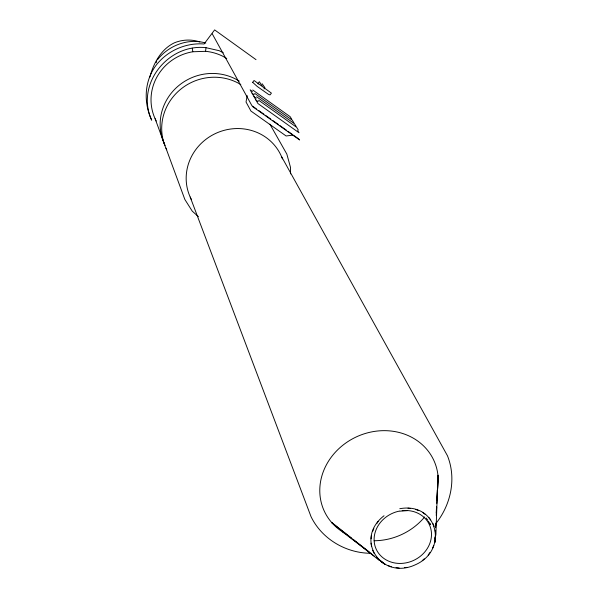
<?xml version="1.0" encoding="UTF-8"?>
<svg xmlns="http://www.w3.org/2000/svg" width="598" height="598" viewBox="0 0 598 598"><rect width="100%" height="100%" fill="white"/><g stroke="black" fill="none" stroke-linecap="round" stroke-linejoin="round"><path stroke-width="0.9" d="M290.486 173.898L290.508 167.418L286.831 154.09L269.9 124.16M435.845 535.33L437.968 475.201L437.415 487.183M434.97 540.652L434.888 542.491L435.165 536.914M435.052 538.805L435.142 536.959M435.643 525.896L435.77 523.13M436.234 512.994L436.533 506.543M436.824 500.085L437.288 489.949M435.636 527.615L435.822 523.893M436.248 515.521L436.667 507.149M436.854 503.434L437.557 489.478A60.368 53.82 -25 0 0 397.057 431.995A60.368 53.82 -25 0 0 325.985 465.61A60.368 53.82 -25 0 0 344.889 533.304M371.104 538.813L371.418 535.659M226.754 58.499A48.842 47.055 -24.7 0 0 205.577 51.323L206.018 47.691L219.294 50.718L223.263 52.818M435.075 541.1L435.508 537.871M247.198 95.643L246.032 102.019L250.958 111.071L286.113 135.978L293.297 135.066M262.066 85.738L259.338 81.732L257.97 83.548L258.209 84.041M149.934 76.94C153.462 63.283 161.116 49.126 174.369 42.824C182.48 39.498 191.51 39.132 199.829 41.95M156.213 62.783L156.631 61.123M372.778 531.166L373.832 528.273M432.533 548.396L433.737 545.369M436.039 523.325C450.982 504.473 456.566 478.43 447.454 455.751L281.471 156.474M376.658 523.713L378.123 521.493M428.168 555.049L429.969 552.47M263.987 88.982L264.921 87.689L262.163 83.757M157.394 59.852C168.472 45.538 188.183 37.809 205.809 43.063M384.028 515.753C353.523 539.314 381.382 580.456 415.139 564.871C449.068 550.302 437.878 501.812 399.8 508.704M422.248 560.655L424.244 558.838M206.018 47.691C168.045 43.333 135.178 84.595 151.69 120.168C143.423 102.55 144.215 81.178 156.048 65.317C167.35 50.733 185.686 42.585 204.082 43.983L214.63 29.9L256.026 59.665M404.592 567.622L407.268 567.353M371.276 553.277C346.421 553.367 321.993 539.284 311.035 516.665L190.201 197.063M400.092 511.14L407.627 510.632M156.235 121.02A48.842 47.055 -24.7 0 1 192.81 51.764L205.577 51.323M396.055 567.637L399.165 568.01M407.986 508.158L410.609 508.547M388.289 565.686L391.331 566.807M415.864 509.496L418.697 510.647M381.576 561.971L384.245 563.817M252.326 106.414L299.598 139.969L299.149 139.222M252.064 93.191L254.307 94.79M256.624 96.779L294.463 123.726L296.062 126.357M253.986 96.592L256.243 98.192M258.583 100.217L296.645 127.307L298.267 129.975M255.929 100.023L258.194 101.638M256.393 108.866L251.93 105.704L212.268 33.869M258.635 110.458L263.912 114.203M265.415 115.272L270.692 119.017M272.95 120.624L278.227 124.362M279.729 125.438L286.517 130.252M288.019 131.321L292.542 134.528M294.029 135.582L298.417 138.699M252.775 90.021L290.172 116.685L291.734 119.256M252.446 91.457L250.173 89.842L257.895 103.506L299 132.734L297.677 130.551M254.688 93.378L292.302 120.183L293.887 122.784M422.921 512.65L425.455 514.527M342.579 531.906L374.326 556.155M378.758 559.534L385.396 564.609L378.788 559.436M351.602 538.155L331.77 522.63L379.476 560.52M353.074 539.306L369.235 551.954M198.431 216.7L192.235 211.124L184.842 199.448L165.93 148.102M376.269 556.753L378.355 559.205M426.097 517.988L427.869 520.23M428.721 517.397L430.695 519.894M428.437 521.366L430.5 524.678L429.932 523.534M372.681 550.354L374.027 553.255M432.907 523.444L434.141 526.39M155.084 118.658L164.36 143.849M371.029 543.171L371.545 546.318M192.279 48.169L192.81 51.764M435.217 530.411L435.628 533.61M424.677 516.949A60.368 53.82 -25 0 1 374.184 540.749M191.367 199.44A49.948 47.399 -24.8 0 1 216.483 133.062A49.948 47.399 -24.8 0 1 282.45 158.926M166.715 149.747A51.383 49.238 -24.7 0 1 179.168 90.537A51.383 49.238 -24.7 0 1 240.807 84.565M165.145 145.493A51.017 48.924 -24.7 0 1 177.756 86.433A51.017 48.924 -24.7 0 1 239.275 81.111M402.192 510.67A29.28 25.826 -25 0 1 428.34 546.721A29.28 25.826 -25 0 1 379.169 554.01A29.28 25.826 -25 0 1 399.688 511.043M252.662 82.322L257.177 86.418L268.353 94.282L270.027 94.947L271.41 93.131L254.053 80.498L252.662 82.322"/></g></svg>
